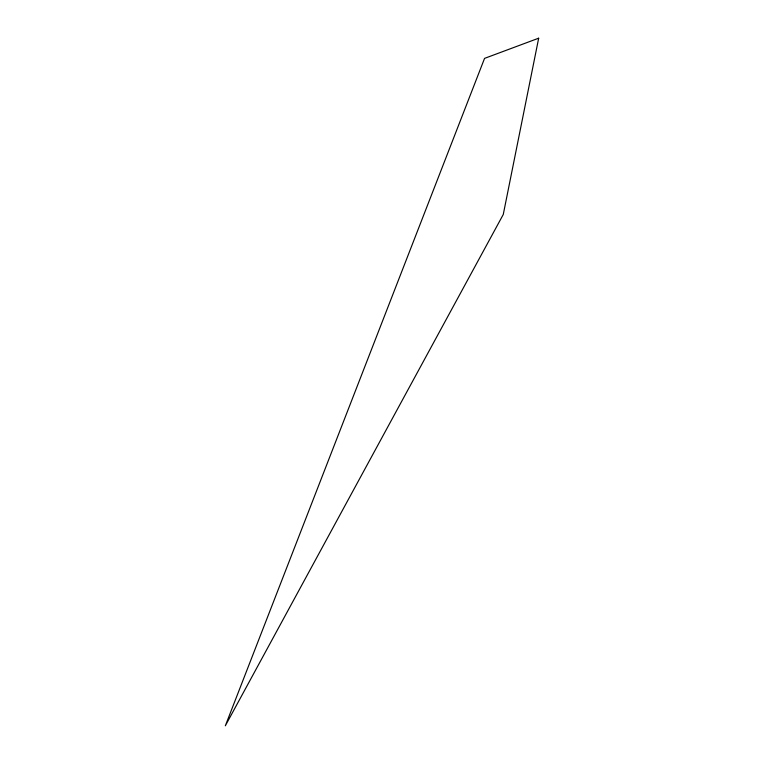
<?xml version="1.0" encoding="UTF-8"?>
<svg xmlns="http://www.w3.org/2000/svg" width="764" height="764" viewBox="0 0 764 764"><rect width="100%" height="100%" fill="white"/><g stroke="black" fill="none" stroke-linecap="round" stroke-linejoin="round"><path stroke-width="1.15" d="M538.677 38.2L503.266 214.483L225.323 725.8L484.557 58.379L538.677 38.2"/></g></svg>
